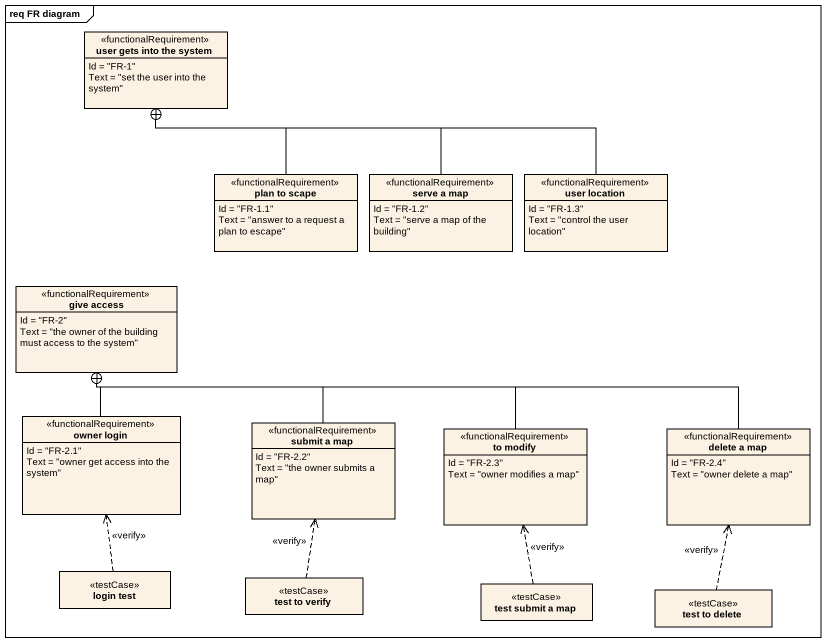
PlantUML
@startuml
mainframe req FR diagram
hide circle
hide empty members
class "user gets into the system" as user_gets_into_the_system <<functionalRequirement>> {
  Id = "FR-1"
  Text = "set the user into the system"
}
class "plan to scape" as plan_to_scape <<functionalRequirement>> {
  Id = "FR-1.1"
  Text = "answer to a request a plan to escape"
}
class "serve a map" as serve_a_map <<functionalRequirement>> {
  Id = "FR-1.2"
  Text = "serve a map of the building"
}
class "user location" as user_location <<functionalRequirement>> {
  Id = "FR-1.3"
  Text = "control the user location"
}
class "give access" as give_access <<functionalRequirement>> {
  Id = "FR-2"
  Text = "the owner of the building must access to the system"
}
class "owner login" as owner_login <<functionalRequirement>> {
  Id = "FR-2.1"
  Text = "owner get access into the system"
}
class "submit a map" as submit_a_map <<functionalRequirement>> {
  Id = "FR-2.2"
  Text = "the owner submits a map"
}
class "to modify" as to_modify <<functionalRequirement>> {
  Id = "FR-2.3"
  Text = "owner modifies a map"
}
class "delete a map" as delete_a_map <<functionalRequirement>> {
  Id = "FR-2.4"
  Text = "owner delete a map"
}
class "login test" as login_test <<testCase>>
class "test to verify" as test_to_verify <<testCase>>
class "test submit a map" as test_submit_a_map <<testCase>>
class "test to delete" as test_to_delete <<testCase>>
plan_to_scape -up-+ user_gets_into_the_system
serve_a_map -left-+ user_gets_into_the_system
user_location -left-+ user_gets_into_the_system
owner_login -up-+ give_access
submit_a_map -up-+ give_access
to_modify -left-+ give_access
delete_a_map -left-+ give_access
login_test .up.> owner_login : <<verify>>
test_to_verify .up.> submit_a_map : <<verify>>
test_submit_a_map .up.> to_modify : <<verify>>
test_to_delete .up.> delete_a_map : <<verify>>
@enduml
